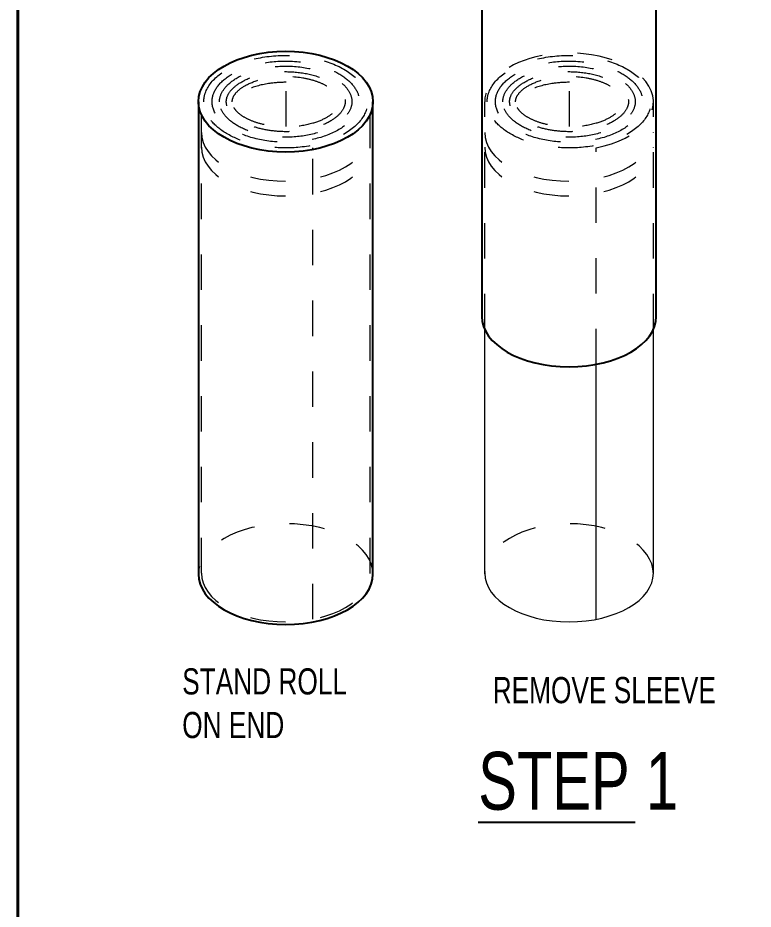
# Model space of a CAD drawing. Header units: inches. Extents: x -9 to 49, y -7 to 10.3.
# Drawn here: x 1.867 to 3.943, y 5.722 to 8.239 of the extents above; entities that cross this region are included whole.
import ezdxf

# ---------------------------------------------------------------- set-up
doc = ezdxf.new("R2010")
doc.units = ezdxf.units.IN
doc.header["$MEASUREMENT"] = 0
for name, pattern in [('AI-Linetype-108', [0.048611, 0.027778, -0.020833]), ('AI-Linetype-109', [0.048611, 0.027778, -0.020833]), ('AI-Linetype-110', [0.048611, 0.027778, -0.020833]), ('AI-Linetype-111', [0.048611, 0.027778, -0.020833]), ('AI-Linetype-112', [0.048611, 0.027778, -0.020833]), ('AI-Linetype-113', [0.048611, 0.027778, -0.020833]), ('AI-Linetype-114', [0.048611, 0.027778, -0.020833]), ('AI-Linetype-115', [0.048611, 0.027778, -0.020833]), ('AI-Linetype-116', [0.048611, 0.027778, -0.020833]), ('AI-Linetype-117', [0.048611, 0.027778, -0.020833]), ('AI-Linetype-120', [0.048611, 0.027778, -0.020833]), ('AI-Linetype-121', [0.048611, 0.027778, -0.020833]), ('AI-Linetype-122', [0.048611, 0.027778, -0.020833]), ('AI-Linetype-123', [0.048611, 0.027778, -0.020833]), ('AI-Linetype-124', [0.048611, 0.027778, -0.020833]), ('AI-Linetype-125', [0.048611, 0.027778, -0.020833]), ('AI-Linetype-126', [0.048611, 0.027778, -0.020833]), ('AI-Linetype-127', [0.048611, 0.027778, -0.020833]), ('AI-Linetype-128', [0.048611, 0.027778, -0.020833]), ('AI-Linetype-27', [0.048611, 0.027778, -0.020833]), ('AI-Linetype-28', [0.048611, 0.027778, -0.020833]), ('AI-Linetype-29', [0.048611, 0.027778, -0.020833]), ('AI-Linetype-32', [0.048611, 0.027778, -0.020833]), ('AI-Linetype-33', [0.048611, 0.027778, -0.020833]), ('AI-Linetype-34', [0.048611, 0.027778, -0.020833]), ('AI-Linetype-35', [0.048611, 0.027778, -0.020833]), ('AI-Linetype-36', [0.048611, 0.027778, -0.020833]), ('AI-Linetype-37', [0.048611, 0.027778, -0.020833]), ('AI-Linetype-38', [0.048611, 0.027778, -0.020833])]:
    doc.linetypes.add(name, pattern=pattern)
for name, color, linetype in [('A-Anno-Titl-Otln', 7, 'Continuous'), ('A-ANNO-TXT', 7, 'Continuous'), ('A-LINE-HIDDEN', 7, 'Continuous'), ('A-LINE-HVY', 7, 'Continuous'), ('A-LINE-LIGHT', 7, 'Continuous'), ('G-Anno-Nplt', 7, 'Continuous')]:
    doc.layers.add(name, color=color, linetype=linetype)

# ---------------------------------------------------------------- blocks, each defined once
blk = doc.blocks.new('block 360')
at = {"layer": 'A-LINE-HVY', "color": 7, "lineweight": 25}
blk.add_open_spline([(3.1768, 7.396), (3.1768, 7.3174), (3.2872, 7.2537), (3.4233, 7.2537), (3.5594, 7.2537), (3.6698, 7.3174), (3.6698, 7.396)], degree=3, knots=[0, 0, 0, 0, 1, 1, 1, 2, 2, 2, 2], dxfattribs=at)
blk = doc.blocks.new('block 361')
at = {"layer": 'A-LINE-HVY', "color": 7, "lineweight": 25}
blk.add_lwpolyline([(3.6698, 7.396), (3.6698, 8.7301)], dxfattribs=at)
blk = doc.blocks.new('block 362')
at = {"layer": 'A-LINE-HVY', "color": 7, "lineweight": 25}
blk.add_lwpolyline([(3.1768, 8.7301), (3.1768, 7.396)], dxfattribs=at)
blk = doc.blocks.new('block 363')
at = {"layer": 'A-LINE-HVY', "color": 7, "lineweight": 25}
blk.add_open_spline([(2.3767, 8.0026), (2.3767, 7.924), (2.487, 7.8603), (2.6231, 7.8603), (2.7593, 7.8603), (2.8696, 7.924), (2.8696, 8.0026), (2.8696, 8.0812), (2.7593, 8.1449), (2.6231, 8.1449), (2.487, 8.1449), (2.3767, 8.0812), (2.3767, 8.0026), (2.3767, 8.0026), (2.3767, 8.0026), (2.3767, 8.0026)], degree=3, knots=[0, 0, 0, 0, 1, 1, 1, 2, 2, 2, 3, 3, 3, 4, 4, 4, 5, 5, 5, 5], dxfattribs=at)
blk = doc.blocks.new('block 364')
at = {"layer": 'A-LINE-HVY', "color": 7, "lineweight": 25}
blk.add_open_spline([(2.3767, 6.6685), (2.3767, 6.5899), (2.487, 6.5262), (2.6231, 6.5262), (2.7593, 6.5262), (2.8696, 6.5899), (2.8696, 6.6685)], degree=3, knots=[0, 0, 0, 0, 1, 1, 1, 2, 2, 2, 2], dxfattribs=at)
blk = doc.blocks.new('block 365')
at = {"layer": 'A-LINE-HVY', "color": 7, "lineweight": 25}
blk.add_lwpolyline([(2.8696, 6.6685), (2.8696, 8.0026)], dxfattribs=at)
blk = doc.blocks.new('block 366')
at = {"layer": 'A-LINE-HVY', "color": 7, "lineweight": 25}
blk.add_lwpolyline([(2.3767, 8.0026), (2.3767, 6.6685)], dxfattribs=at)
blk = doc.blocks.new('block 573')
at = {"layer": 'A-LINE-LIGHT', "color": 7, "lineweight": 5}
blk.add_lwpolyline([(3.6616, 6.6712), (3.6616, 7.3596)], dxfattribs=at)
blk = doc.blocks.new('block 574')
at = {"layer": 'A-LINE-LIGHT', "color": 7, "lineweight": 5}
blk.add_open_spline([(3.1851, 6.6712), (3.1851, 6.5952), (3.2917, 6.5336), (3.4233, 6.5336), (3.5549, 6.5336), (3.6616, 6.5952), (3.6616, 6.6712)], degree=3, knots=[0, 0, 0, 0, 1, 1, 1, 2, 2, 2, 2], dxfattribs=at)
blk = doc.blocks.new('block 575')
at = {"layer": 'A-LINE-LIGHT', "color": 7, "lineweight": 5}
blk.add_lwpolyline([(3.1851, 6.6712), (3.1851, 7.3596)], dxfattribs=at)
blk = doc.blocks.new('block 576')
at = {"layer": 'A-LINE-LIGHT', "color": 7, "lineweight": 5}
blk.add_lwpolyline([(3.4996, 6.5408), (3.4996, 7.2607)], dxfattribs=at)
blk = doc.blocks.new('block 577')
at = {"layer": 'A-LINE-LIGHT', "color": 7, "linetype": 'AI-Linetype-27', "lineweight": 5}
blk.add_lwpolyline([(2.6994, 7.8673), (2.6994, 7.8723)], dxfattribs=at)
blk = doc.blocks.new('block 578')
at = {"layer": 'A-LINE-LIGHT', "color": 7, "linetype": 'AI-Linetype-28', "lineweight": 5}
blk.add_open_spline([(3.1851, 7.8739), (3.1851, 7.7979), (3.2917, 7.7363), (3.4233, 7.7363), (3.5549, 7.7363), (3.6616, 7.7979), (3.6616, 7.8739)], degree=3, knots=[0, 0, 0, 0, 1, 1, 1, 2, 2, 2, 2], dxfattribs=at)
blk = doc.blocks.new('block 579')
at = {"layer": 'A-LINE-LIGHT', "color": 7, "linetype": 'AI-Linetype-29', "lineweight": 5}
blk.add_open_spline([(3.1851, 7.9154), (3.1851, 7.8394), (3.2917, 7.7779), (3.4233, 7.7779), (3.5549, 7.7779), (3.6616, 7.8394), (3.6616, 7.9154)], degree=3, knots=[0, 0, 0, 0, 1, 1, 1, 2, 2, 2, 2], dxfattribs=at)
blk = doc.blocks.new('block 586')
at = {"layer": 'A-LINE-LIGHT', "color": 7, "linetype": 'AI-Linetype-32', "lineweight": 5}
blk.add_open_spline([(2.3918, 8.0026), (2.3918, 7.9882), (2.3961, 7.9738), (2.4047, 7.9599), (2.4132, 7.9461), (2.4262, 7.9328), (2.4429, 7.921), (2.4595, 7.9093), (2.4799, 7.8991), (2.5028, 7.8912), (2.5256, 7.8833), (2.5509, 7.8776), (2.5772, 7.8746), (2.6035, 7.8715), (2.6307, 7.8711), (2.6572, 7.8734), (2.691, 7.8763), (2.7236, 7.8835), (2.7519, 7.8942), (2.7802, 7.905), (2.8041, 7.9194), (2.8215, 7.9357), (2.8388, 7.952), (2.8495, 7.9701), (2.8531, 7.9884), (2.8567, 8.0066), (2.8534, 8.0251), (2.8431, 8.0429), (2.8327, 8.0606), (2.8153, 8.0775), (2.7921, 8.0916), (2.7689, 8.1056), (2.7401, 8.1168), (2.7084, 8.124), (2.6767, 8.1311), (2.6421, 8.1343), (2.6081, 8.133), (2.574, 8.1317), (2.5405, 8.1261), (2.5107, 8.1167), (2.4809, 8.1072), (2.4549, 8.094), (2.4352, 8.0785), (2.4155, 8.0629), (2.4021, 8.0452), (2.3959, 8.027), (2.3932, 8.019), (2.3918, 8.0108), (2.3918, 8.0026)], degree=3, knots=[0, 0, 0, 0, 1, 1, 1, 2, 2, 2, 3, 3, 3, 4, 4, 4, 5, 5, 5, 6, 6, 6, 7, 7, 7, 8, 8, 8, 9, 9, 9, 10, 10, 10, 11, 11, 11, 12, 12, 12, 13, 13, 13, 14, 14, 14, 15, 15, 15, 16, 16, 16, 16], dxfattribs=at)
blk = doc.blocks.new('block 587')
at = {"layer": 'A-LINE-LIGHT', "color": 7, "linetype": 'AI-Linetype-33', "lineweight": 5}
blk.add_open_spline([(2.4151, 8.0026), (2.4151, 7.9884), (2.42, 7.9739), (2.4305, 7.9599), (2.4409, 7.9459), (2.4568, 7.9325), (2.4772, 7.9214), (2.4976, 7.9102), (2.5223, 7.9013), (2.5492, 7.8955), (2.5762, 7.8898), (2.6053, 7.8872), (2.6341, 7.8881), (2.663, 7.8889), (2.6914, 7.8932), (2.7171, 7.9005), (2.7428, 7.9078), (2.7657, 7.9181), (2.7838, 7.9303), (2.798, 7.9399), (2.8092, 7.9505), (2.817, 7.9616), (2.8248, 7.9726), (2.8294, 7.9839), (2.8307, 7.9951), (2.8321, 8.0063), (2.8305, 8.0175), (2.8256, 8.0287), (2.8207, 8.0398), (2.8125, 8.051), (2.801, 8.0615), (2.7896, 8.0719), (2.7749, 8.0815), (2.7578, 8.0896), (2.7406, 8.0977), (2.721, 8.1044), (2.7, 8.1091), (2.6705, 8.1156), (2.6383, 8.1184), (2.6066, 8.117), (2.5774, 8.1157), (2.5486, 8.1108), (2.523, 8.1029), (2.5002, 8.0959), (2.4798, 8.0864), (2.4633, 8.0755), (2.4475, 8.065), (2.4354, 8.0531), (2.4274, 8.0409), (2.4193, 8.0286), (2.4153, 8.0162), (2.4151, 8.0039), (2.4151, 8.0035), (2.4151, 8.003), (2.4151, 8.0026)], degree=3, knots=[0, 0, 0, 0, 1, 1, 1, 2, 2, 2, 3, 3, 3, 4, 4, 4, 5, 5, 5, 6, 6, 6, 7, 7, 7, 8, 8, 8, 9, 9, 9, 10, 10, 10, 11, 11, 11, 12, 12, 12, 13, 13, 13, 14, 14, 14, 15, 15, 15, 16, 16, 16, 17, 17, 17, 18, 18, 18, 18], dxfattribs=at)
blk = doc.blocks.new('block 588')
at = {"layer": 'A-LINE-LIGHT', "color": 7, "linetype": 'AI-Linetype-34', "lineweight": 5}
blk.add_open_spline([(2.4362, 8.0026), (2.4362, 7.993), (2.4388, 7.9833), (2.4446, 7.9735), (2.4504, 7.9637), (2.4595, 7.9538), (2.4716, 7.9447), (2.4837, 7.9356), (2.4989, 7.9274), (2.5162, 7.9207), (2.5336, 7.9141), (2.5531, 7.909), (2.5736, 7.9059), (2.5941, 7.9028), (2.6156, 7.9016), (2.6368, 7.9025), (2.663, 7.9035), (2.6888, 7.9077), (2.7118, 7.9146), (2.7349, 7.9214), (2.7552, 7.931), (2.7709, 7.942), (2.7833, 7.9507), (2.7928, 7.9602), (2.7993, 7.9698), (2.8057, 7.9794), (2.8091, 7.9889), (2.8099, 7.9983), (2.8108, 8.0076), (2.809, 8.0169), (2.8044, 8.0265), (2.7999, 8.036), (2.7922, 8.0458), (2.7816, 8.0549), (2.771, 8.0641), (2.7574, 8.0726), (2.7415, 8.0797), (2.7256, 8.0869), (2.7074, 8.0926), (2.688, 8.0966), (2.6621, 8.1019), (2.634, 8.104), (2.6065, 8.1026), (2.5805, 8.1013), (2.5549, 8.097), (2.5321, 8.09), (2.5125, 8.0839), (2.4949, 8.0759), (2.4806, 8.0667), (2.4673, 8.0582), (2.4569, 8.0487), (2.4496, 8.0391), (2.4423, 8.0294), (2.4382, 8.0197), (2.4367, 8.0103), (2.4363, 8.0077), (2.4362, 8.0052), (2.4362, 8.0026)], degree=3, knots=[0, 0, 0, 0, 1, 1, 1, 2, 2, 2, 3, 3, 3, 4, 4, 4, 5, 5, 5, 6, 6, 6, 7, 7, 7, 8, 8, 8, 9, 9, 9, 10, 10, 10, 11, 11, 11, 12, 12, 12, 13, 13, 13, 14, 14, 14, 15, 15, 15, 16, 16, 16, 17, 17, 17, 18, 18, 18, 19, 19, 19, 19], dxfattribs=at)
blk = doc.blocks.new('block 589')
at = {"layer": 'A-LINE-LIGHT', "color": 7, "linetype": 'AI-Linetype-35', "lineweight": 5}
blk.add_open_spline([(2.4553, 8.0026), (2.4553, 7.9963), (2.4568, 7.9899), (2.4601, 7.9832), (2.4635, 7.9765), (2.4689, 7.9695), (2.4763, 7.9628), (2.4837, 7.956), (2.4932, 7.9494), (2.5045, 7.9436), (2.5157, 7.9378), (2.5287, 7.9327), (2.5429, 7.9286), (2.5571, 7.9246), (2.5724, 7.9216), (2.5882, 7.9198), (2.6041, 7.918), (2.6205, 7.9174), (2.6366, 7.9181), (2.661, 7.9192), (2.6849, 7.9231), (2.706, 7.9294), (2.7229, 7.9344), (2.7379, 7.9409), (2.7503, 7.9483), (2.7618, 7.9552), (2.7709, 7.9628), (2.7775, 7.9704), (2.784, 7.9781), (2.7879, 7.9856), (2.7898, 7.9928), (2.7916, 8), (2.7915, 8.0069), (2.7893, 8.0141), (2.7875, 8.0201), (2.7842, 8.0264), (2.7792, 8.0327), (2.7741, 8.0391), (2.7673, 8.0454), (2.7588, 8.0514), (2.7502, 8.0574), (2.74, 8.063), (2.7285, 8.0678), (2.7114, 8.075), (2.6915, 8.0806), (2.6702, 8.0838), (2.6489, 8.0871), (2.6264, 8.0882), (2.6043, 8.0868), (2.5823, 8.0855), (2.5608, 8.0818), (2.5415, 8.0762), (2.5244, 8.0712), (2.509, 8.0646), (2.4963, 8.0571), (2.4847, 8.0502), (2.4755, 8.0425), (2.4688, 8.0348), (2.4622, 8.0271), (2.4583, 8.0195), (2.4565, 8.0122), (2.4557, 8.009), (2.4553, 8.0058), (2.4553, 8.0026)], degree=3, knots=[0, 0, 0, 0, 1, 1, 1, 2, 2, 2, 3, 3, 3, 4, 4, 4, 5, 5, 5, 6, 6, 6, 7, 7, 7, 8, 8, 8, 9, 9, 9, 10, 10, 10, 11, 11, 11, 12, 12, 12, 13, 13, 13, 14, 14, 14, 15, 15, 15, 16, 16, 16, 17, 17, 17, 18, 18, 18, 19, 19, 19, 20, 20, 20, 21, 21, 21, 21], dxfattribs=at)
blk = doc.blocks.new('block 590')
at = {"layer": 'A-LINE-LIGHT', "color": 7, "linetype": 'AI-Linetype-36', "lineweight": 5}
blk.add_open_spline([(2.4721, 8.0026), (2.4721, 7.9983), (2.473, 7.994), (2.4751, 7.9894), (2.4771, 7.9849), (2.4804, 7.98), (2.4852, 7.975), (2.4899, 7.97), (2.4961, 7.965), (2.5037, 7.9602), (2.5112, 7.9555), (2.5201, 7.9511), (2.53, 7.9473), (2.54, 7.9434), (2.551, 7.9401), (2.5627, 7.9376), (2.5865, 7.9324), (2.6131, 7.9302), (2.639, 7.9316), (2.6602, 7.9328), (2.681, 7.9362), (2.6993, 7.9415), (2.7139, 7.9458), (2.727, 7.9512), (2.7378, 7.9573), (2.7478, 7.963), (2.7557, 7.9692), (2.7615, 7.9754), (2.7672, 7.9815), (2.7708, 7.9874), (2.7726, 7.993), (2.7741, 7.9975), (2.7745, 8.0018), (2.774, 8.0062), (2.7734, 8.0105), (2.7719, 8.015), (2.7691, 8.0198), (2.7663, 8.0247), (2.7621, 8.0298), (2.7564, 8.0348), (2.7507, 8.0399), (2.7435, 8.0448), (2.735, 8.0494), (2.7265, 8.054), (2.7167, 8.0581), (2.7059, 8.0616), (2.6952, 8.0651), (2.6834, 8.068), (2.6712, 8.0701), (2.6466, 8.0742), (2.6198, 8.0751), (2.5943, 8.0726), (2.5758, 8.0708), (2.558, 8.0672), (2.5422, 8.0622), (2.5264, 8.0572), (2.5125, 8.0508), (2.5017, 8.0438), (2.4931, 8.0382), (2.4864, 8.0321), (2.4817, 8.0263), (2.477, 8.0205), (2.4743, 8.015), (2.473, 8.0098), (2.4724, 8.0073), (2.4721, 8.005), (2.4721, 8.0026)], degree=3, knots=[0, 0, 0, 0, 1, 1, 1, 2, 2, 2, 3, 3, 3, 4, 4, 4, 5, 5, 5, 6, 6, 6, 7, 7, 7, 8, 8, 8, 9, 9, 9, 10, 10, 10, 11, 11, 11, 12, 12, 12, 13, 13, 13, 14, 14, 14, 15, 15, 15, 16, 16, 16, 17, 17, 17, 18, 18, 18, 19, 19, 19, 20, 20, 20, 21, 21, 21, 22, 22, 22, 22], dxfattribs=at)
blk = doc.blocks.new('block 591')
at = {"layer": 'A-LINE-LIGHT', "color": 7, "linetype": 'AI-Linetype-37', "lineweight": 5}
blk.add_open_spline([(2.6246, 8.0573), (2.6077, 8.0574), (2.5908, 8.0562), (2.5748, 8.0537), (2.5519, 8.0502), (2.5308, 8.0442), (2.5138, 8.0369), (2.5034, 8.0324), (2.4982, 8.0297), (2.4914, 8.025), (2.4851, 8.0207), (2.4804, 8.0164), (2.4772, 8.013), (2.4743, 8.0098), (2.4728, 8.0074), (2.4721, 8.0061)], degree=3, knots=[0, 0, 0, 0, 1, 1, 1, 2, 2, 2, 3, 3, 3, 4, 4, 4, 5, 5, 5, 5], dxfattribs=at)
blk = doc.blocks.new('block 592')
at = {"layer": 'A-LINE-LIGHT', "color": 7, "linetype": 'AI-Linetype-38', "lineweight": 5}
blk.add_lwpolyline([(2.6246, 7.9321), (2.6246, 8.0573)], dxfattribs=at)
blk = doc.blocks.new('block 666')
at = {"color": 7, "lineweight": 35}
blk.add_lwpolyline([(1.8665, 9.152), (1.8665, -0.5373), (9.1335, -0.5373), (9.1335, 9.152), (1.8665, 9.152)], dxfattribs=at)
blk = doc.blocks.new('block 667')
at = {"color": 7, "lineweight": 35}
blk.add_lwpolyline([(1.8665, 0.4805), (1.8665, 9.152), (9.1335, 9.152), (9.1335, 0.4805), (1.8665, 0.4805)], dxfattribs=at)
blk = doc.blocks.new('block 758')
at = {"layer": 'A-LINE-HIDDEN', "color": 7, "linetype": 'AI-Linetype-108', "lineweight": 5}
blk.add_lwpolyline([(3.6616, 7.3596), (3.6616, 8.0026)], dxfattribs=at)
blk = doc.blocks.new('block 759')
at = {"layer": 'A-LINE-HIDDEN', "color": 7, "linetype": 'AI-Linetype-109', "lineweight": 5}
blk.add_open_spline([(3.4996, 7.8723), (3.6242, 7.8966), (3.6911, 7.9747), (3.649, 8.0466), (3.6069, 8.1186), (3.4717, 8.1572), (3.3471, 8.1329), (3.2502, 8.1141), (3.1851, 8.0616), (3.1851, 8.0026)], degree=3, knots=[0, 0, 0, 0, 1, 1, 1, 2, 2, 2, 3, 3, 3, 3], dxfattribs=at)
blk = doc.blocks.new('block 760')
at = {"layer": 'A-LINE-HIDDEN', "color": 7, "linetype": 'AI-Linetype-110', "lineweight": 5}
blk.add_lwpolyline([(3.1851, 7.3596), (3.1851, 8.0026)], dxfattribs=at)
blk = doc.blocks.new('block 761')
at = {"layer": 'A-LINE-HIDDEN', "color": 7, "linetype": 'AI-Linetype-111', "lineweight": 5}
blk.add_lwpolyline([(3.4996, 7.2607), (3.4996, 7.8723)], dxfattribs=at)
blk = doc.blocks.new('block 762')
at = {"layer": 'A-LINE-HIDDEN', "color": 7, "linetype": 'AI-Linetype-112', "lineweight": 5}
blk.add_lwpolyline([(2.8614, 6.6712), (2.8614, 7.9662)], dxfattribs=at)
blk = doc.blocks.new('block 763')
at = {"layer": 'A-LINE-HIDDEN', "color": 7, "linetype": 'AI-Linetype-113', "lineweight": 5}
blk.add_open_spline([(2.3849, 6.6712), (2.3849, 6.5952), (2.4916, 6.5336), (2.6231, 6.5336), (2.7547, 6.5336), (2.8614, 6.5952), (2.8614, 6.6712)], degree=3, knots=[0, 0, 0, 0, 1, 1, 1, 2, 2, 2, 2], dxfattribs=at)
blk = doc.blocks.new('block 764')
at = {"layer": 'A-LINE-HIDDEN', "color": 7, "linetype": 'AI-Linetype-114', "lineweight": 5}
blk.add_lwpolyline([(2.3849, 6.6712), (2.3849, 7.9662)], dxfattribs=at)
blk = doc.blocks.new('block 765')
at = {"layer": 'A-LINE-HIDDEN', "color": 7, "linetype": 'AI-Linetype-115', "lineweight": 5}
blk.add_lwpolyline([(2.6994, 6.5408), (2.6994, 7.8673)], dxfattribs=at)
blk = doc.blocks.new('block 766')
at = {"layer": 'A-LINE-HIDDEN', "color": 7, "linetype": 'AI-Linetype-116', "lineweight": 5}
blk.add_open_spline([(2.8696, 6.6685), (2.8696, 6.7471), (2.7593, 6.8108), (2.6231, 6.8108), (2.4874, 6.8108), (2.3772, 6.7474), (2.3767, 6.6691)], degree=3, knots=[0, 0, 0, 0, 1, 1, 1, 2, 2, 2, 2], dxfattribs=at)
blk = doc.blocks.new('block 767')
at = {"layer": 'A-LINE-HIDDEN', "color": 7, "linetype": 'AI-Linetype-117', "lineweight": 5}
blk.add_open_spline([(3.6616, 6.6685), (3.6616, 6.7471), (3.5549, 6.8108), (3.4233, 6.8108), (3.2921, 6.8108), (3.1855, 6.7474), (3.185, 6.6691)], degree=3, knots=[0, 0, 0, 0, 1, 1, 1, 2, 2, 2, 2], dxfattribs=at)
blk = doc.blocks.new('block 770')
at = {"layer": 'A-LINE-HIDDEN', "color": 7, "linetype": 'AI-Linetype-120', "lineweight": 5}
blk.add_open_spline([(2.3849, 7.8739), (2.3849, 7.7979), (2.4916, 7.7363), (2.6231, 7.7363), (2.7547, 7.7363), (2.8614, 7.7979), (2.8614, 7.8739)], degree=3, knots=[0, 0, 0, 0, 1, 1, 1, 2, 2, 2, 2], dxfattribs=at)
blk = doc.blocks.new('block 771')
at = {"layer": 'A-LINE-HIDDEN', "color": 7, "linetype": 'AI-Linetype-121', "lineweight": 5}
blk.add_open_spline([(2.3849, 7.9154), (2.3849, 7.8394), (2.4916, 7.7779), (2.6231, 7.7779), (2.7547, 7.7779), (2.8614, 7.8394), (2.8614, 7.9154)], degree=3, knots=[0, 0, 0, 0, 1, 1, 1, 2, 2, 2, 2], dxfattribs=at)
blk = doc.blocks.new('block 772')
at = {"layer": 'A-LINE-HIDDEN', "color": 7, "linetype": 'AI-Linetype-122', "lineweight": 5}
blk.add_open_spline([(3.192, 8.0026), (3.192, 7.9882), (3.1963, 7.9738), (3.2049, 7.9599), (3.2135, 7.9461), (3.2264, 7.9328), (3.2431, 7.921), (3.2597, 7.9093), (3.2801, 7.8991), (3.303, 7.8912), (3.3258, 7.8833), (3.3511, 7.8776), (3.3774, 7.8746), (3.4037, 7.8715), (3.4309, 7.8711), (3.4574, 7.8734), (3.4912, 7.8763), (3.5238, 7.8835), (3.5521, 7.8942), (3.5804, 7.905), (3.6043, 7.9194), (3.6217, 7.9357), (3.639, 7.952), (3.6497, 7.9701), (3.6533, 7.9884), (3.6569, 8.0066), (3.6536, 8.0251), (3.6433, 8.0429), (3.6329, 8.0606), (3.6155, 8.0775), (3.5923, 8.0916), (3.5691, 8.1056), (3.5403, 8.1168), (3.5086, 8.124), (3.4769, 8.1311), (3.4424, 8.1343), (3.4083, 8.133), (3.3742, 8.1317), (3.3407, 8.1261), (3.3109, 8.1167), (3.2811, 8.1072), (3.2551, 8.094), (3.2354, 8.0785), (3.2157, 8.0629), (3.2023, 8.0452), (3.1961, 8.027), (3.1934, 8.019), (3.192, 8.0108), (3.192, 8.0026)], degree=3, knots=[0, 0, 0, 0, 1, 1, 1, 2, 2, 2, 3, 3, 3, 4, 4, 4, 5, 5, 5, 6, 6, 6, 7, 7, 7, 8, 8, 8, 9, 9, 9, 10, 10, 10, 11, 11, 11, 12, 12, 12, 13, 13, 13, 14, 14, 14, 15, 15, 15, 16, 16, 16, 16], dxfattribs=at)
blk = doc.blocks.new('block 773')
at = {"layer": 'A-LINE-HIDDEN', "color": 7, "linetype": 'AI-Linetype-123', "lineweight": 5}
blk.add_open_spline([(3.2153, 8.0026), (3.2153, 7.9884), (3.2202, 7.9739), (3.2307, 7.9599), (3.2411, 7.9459), (3.257, 7.9325), (3.2774, 7.9214), (3.2978, 7.9102), (3.3225, 7.9013), (3.3494, 7.8955), (3.3764, 7.8898), (3.4055, 7.8872), (3.4343, 7.8881), (3.4632, 7.8889), (3.4916, 7.8932), (3.5173, 7.9005), (3.543, 7.9078), (3.5659, 7.9181), (3.584, 7.9303), (3.5982, 7.9399), (3.6094, 7.9505), (3.6172, 7.9616), (3.625, 7.9726), (3.6296, 7.9839), (3.631, 7.9951), (3.6323, 8.0063), (3.6307, 8.0175), (3.6258, 8.0287), (3.6209, 8.0398), (3.6127, 8.051), (3.6012, 8.0615), (3.5898, 8.0719), (3.5751, 8.0815), (3.558, 8.0896), (3.5408, 8.0977), (3.5212, 8.1044), (3.5002, 8.1091), (3.4707, 8.1156), (3.4385, 8.1184), (3.4068, 8.117), (3.3776, 8.1157), (3.3489, 8.1108), (3.3232, 8.1029), (3.3004, 8.0959), (3.28, 8.0864), (3.2635, 8.0755), (3.2477, 8.065), (3.2356, 8.0531), (3.2276, 8.0409), (3.2195, 8.0286), (3.2155, 8.0162), (3.2153, 8.0039), (3.2153, 8.0035), (3.2153, 8.003), (3.2153, 8.0026)], degree=3, knots=[0, 0, 0, 0, 1, 1, 1, 2, 2, 2, 3, 3, 3, 4, 4, 4, 5, 5, 5, 6, 6, 6, 7, 7, 7, 8, 8, 8, 9, 9, 9, 10, 10, 10, 11, 11, 11, 12, 12, 12, 13, 13, 13, 14, 14, 14, 15, 15, 15, 16, 16, 16, 17, 17, 17, 18, 18, 18, 18], dxfattribs=at)
blk = doc.blocks.new('block 774')
at = {"layer": 'A-LINE-HIDDEN', "color": 7, "linetype": 'AI-Linetype-124', "lineweight": 5}
blk.add_open_spline([(3.2364, 8.0026), (3.2364, 7.993), (3.239, 7.9833), (3.2448, 7.9735), (3.2506, 7.9637), (3.2597, 7.9538), (3.2718, 7.9447), (3.2839, 7.9356), (3.2991, 7.9274), (3.3164, 7.9207), (3.3338, 7.9141), (3.3533, 7.909), (3.3738, 7.9059), (3.3943, 7.9028), (3.4158, 7.9016), (3.437, 7.9025), (3.4632, 7.9035), (3.489, 7.9077), (3.5121, 7.9146), (3.5351, 7.9214), (3.5554, 7.931), (3.5711, 7.942), (3.5835, 7.9507), (3.5931, 7.9602), (3.5995, 7.9698), (3.6059, 7.9794), (3.6093, 7.9889), (3.6101, 7.9983), (3.611, 8.0076), (3.6092, 8.0169), (3.6047, 8.0265), (3.6001, 8.036), (3.5925, 8.0458), (3.5818, 8.0549), (3.5712, 8.0641), (3.5576, 8.0726), (3.5417, 8.0797), (3.5258, 8.0869), (3.5076, 8.0926), (3.4882, 8.0966), (3.4623, 8.1019), (3.4342, 8.104), (3.4067, 8.1026), (3.3807, 8.1013), (3.3551, 8.097), (3.3323, 8.09), (3.3127, 8.0839), (3.2951, 8.0759), (3.2808, 8.0667), (3.2675, 8.0582), (3.2571, 8.0487), (3.2498, 8.0391), (3.2425, 8.0294), (3.2384, 8.0197), (3.2369, 8.0103), (3.2366, 8.0077), (3.2364, 8.0052), (3.2364, 8.0026)], degree=3, knots=[0, 0, 0, 0, 1, 1, 1, 2, 2, 2, 3, 3, 3, 4, 4, 4, 5, 5, 5, 6, 6, 6, 7, 7, 7, 8, 8, 8, 9, 9, 9, 10, 10, 10, 11, 11, 11, 12, 12, 12, 13, 13, 13, 14, 14, 14, 15, 15, 15, 16, 16, 16, 17, 17, 17, 18, 18, 18, 19, 19, 19, 19], dxfattribs=at)
blk = doc.blocks.new('block 775')
at = {"layer": 'A-LINE-HIDDEN', "color": 7, "linetype": 'AI-Linetype-125', "lineweight": 5}
blk.add_open_spline([(3.2555, 8.0026), (3.2555, 7.9963), (3.257, 7.9899), (3.2604, 7.9832), (3.2637, 7.9765), (3.2691, 7.9695), (3.2765, 7.9628), (3.2839, 7.956), (3.2934, 7.9494), (3.3047, 7.9436), (3.3159, 7.9378), (3.3289, 7.9327), (3.3431, 7.9286), (3.3573, 7.9246), (3.3726, 7.9216), (3.3885, 7.9198), (3.4043, 7.918), (3.4207, 7.9174), (3.4368, 7.9181), (3.4612, 7.9192), (3.4851, 7.9231), (3.5063, 7.9294), (3.5231, 7.9344), (3.5381, 7.9409), (3.5505, 7.9483), (3.562, 7.9552), (3.5711, 7.9628), (3.5777, 7.9704), (3.5842, 7.9781), (3.5881, 7.9856), (3.59, 7.9928), (3.5918, 8), (3.5917, 8.0069), (3.5895, 8.0141), (3.5877, 8.0201), (3.5844, 8.0264), (3.5794, 8.0327), (3.5743, 8.0391), (3.5675, 8.0454), (3.559, 8.0514), (3.5504, 8.0574), (3.5402, 8.063), (3.5287, 8.0678), (3.5116, 8.075), (3.4917, 8.0806), (3.4704, 8.0838), (3.4491, 8.0871), (3.4266, 8.0882), (3.4045, 8.0868), (3.3825, 8.0855), (3.361, 8.0818), (3.3417, 8.0762), (3.3246, 8.0712), (3.3092, 8.0646), (3.2966, 8.0571), (3.2849, 8.0502), (3.2757, 8.0425), (3.269, 8.0348), (3.2624, 8.0271), (3.2585, 8.0195), (3.2567, 8.0122), (3.2559, 8.009), (3.2555, 8.0058), (3.2555, 8.0026)], degree=3, knots=[0, 0, 0, 0, 1, 1, 1, 2, 2, 2, 3, 3, 3, 4, 4, 4, 5, 5, 5, 6, 6, 6, 7, 7, 7, 8, 8, 8, 9, 9, 9, 10, 10, 10, 11, 11, 11, 12, 12, 12, 13, 13, 13, 14, 14, 14, 15, 15, 15, 16, 16, 16, 17, 17, 17, 18, 18, 18, 19, 19, 19, 20, 20, 20, 21, 21, 21, 21], dxfattribs=at)
blk = doc.blocks.new('block 776')
at = {"layer": 'A-LINE-HIDDEN', "color": 7, "linetype": 'AI-Linetype-126', "lineweight": 5}
blk.add_open_spline([(3.2723, 8.0026), (3.2723, 7.9983), (3.2732, 7.994), (3.2753, 7.9894), (3.2773, 7.9849), (3.2806, 7.98), (3.2854, 7.975), (3.2901, 7.97), (3.2963, 7.965), (3.3039, 7.9602), (3.3114, 7.9555), (3.3203, 7.9511), (3.3303, 7.9473), (3.3402, 7.9434), (3.3512, 7.9401), (3.3629, 7.9376), (3.3867, 7.9324), (3.4133, 7.9302), (3.4392, 7.9316), (3.4604, 7.9328), (3.4812, 7.9362), (3.4995, 7.9415), (3.5141, 7.9458), (3.5272, 7.9512), (3.538, 7.9573), (3.548, 7.963), (3.5559, 7.9692), (3.5617, 7.9754), (3.5674, 7.9815), (3.571, 7.9874), (3.5728, 7.993), (3.5743, 7.9975), (3.5747, 8.0018), (3.5742, 8.0062), (3.5737, 8.0105), (3.5721, 8.015), (3.5693, 8.0198), (3.5665, 8.0247), (3.5623, 8.0298), (3.5566, 8.0348), (3.5509, 8.0399), (3.5437, 8.0448), (3.5352, 8.0494), (3.5267, 8.054), (3.5169, 8.0581), (3.5061, 8.0616), (3.4954, 8.0651), (3.4836, 8.068), (3.4714, 8.0701), (3.4468, 8.0742), (3.42, 8.0751), (3.3945, 8.0726), (3.376, 8.0708), (3.3582, 8.0672), (3.3424, 8.0622), (3.3266, 8.0572), (3.3127, 8.0508), (3.302, 8.0438), (3.2933, 8.0382), (3.2866, 8.0321), (3.2819, 8.0263), (3.2772, 8.0205), (3.2745, 8.015), (3.2732, 8.0098), (3.2726, 8.0073), (3.2723, 8.005), (3.2723, 8.0026)], degree=3, knots=[0, 0, 0, 0, 1, 1, 1, 2, 2, 2, 3, 3, 3, 4, 4, 4, 5, 5, 5, 6, 6, 6, 7, 7, 7, 8, 8, 8, 9, 9, 9, 10, 10, 10, 11, 11, 11, 12, 12, 12, 13, 13, 13, 14, 14, 14, 15, 15, 15, 16, 16, 16, 17, 17, 17, 18, 18, 18, 19, 19, 19, 20, 20, 20, 21, 21, 21, 22, 22, 22, 22], dxfattribs=at)
blk = doc.blocks.new('block 777')
at = {"layer": 'A-LINE-HIDDEN', "color": 7, "linetype": 'AI-Linetype-127', "lineweight": 5}
blk.add_open_spline([(3.4248, 8.0573), (3.408, 8.0574), (3.3911, 8.0562), (3.375, 8.0537), (3.3521, 8.0502), (3.331, 8.0442), (3.314, 8.0369), (3.3036, 8.0324), (3.2984, 8.0297), (3.2916, 8.025), (3.2853, 8.0207), (3.2806, 8.0164), (3.2774, 8.013), (3.2746, 8.0098), (3.273, 8.0074), (3.2723, 8.0061)], degree=3, knots=[0, 0, 0, 0, 1, 1, 1, 2, 2, 2, 3, 3, 3, 4, 4, 4, 5, 5, 5, 5], dxfattribs=at)
blk = doc.blocks.new('block 778')
at = {"layer": 'A-LINE-HIDDEN', "color": 7, "linetype": 'AI-Linetype-128', "lineweight": 5}
blk.add_lwpolyline([(3.4248, 7.9321), (3.4248, 8.0573)], dxfattribs=at)
blk = doc.blocks.new('block 798')
at = {"layer": 'A-ANNO-TXT', "color": 7, "char_height": 0.073909, "attachment_point": 7}
for s, insert in [('\\fMyriad Pro|b0|i0|c0|p34;\\W0.75;STAND ROLL ', (2.3308, 6.3275)), ('\\fMyriad Pro|b0|i0|c0|p34;\\W0.75;ON END', (2.3308, 6.2043))]:
    blk.add_mtext(s, dxfattribs=dict(at, insert=insert))
blk = doc.blocks.new('block 799')
at = {"layer": 'A-ANNO-TXT', "color": 7, "insert": (3.2077, 6.3029), "char_height": 0.073909, "attachment_point": 7}
blk.add_mtext('\\fMyriad Pro|b0|i0|c0|p34;\\W0.75;REMOVE SLEEVE', dxfattribs=at)
blk = doc.blocks.new('block 856')
at = {"layer": 'G-Anno-Nplt', "color": 7, "lineweight": 35}
blk.add_lwpolyline([(1.8665, 9.152), (1.8665, -0.5373), (9.1335, -0.5373), (9.1335, 9.152), (1.8665, 9.152)], dxfattribs=at)
blk = doc.blocks.new('block 859')
at = {"layer": 'A-Anno-Titl-Otln', "color": 7, "lineweight": 35}
blk.add_lwpolyline([(1.8665, -0.5373), (1.8665, 9.152)], dxfattribs=at)

msp = doc.modelspace()

# ---------------------------------------------------------------- linework, layer by layer
at = {"layer": 'A-ANNO-TXT', "color": 7, "lineweight": 25}
msp.add_lwpolyline([(3.1663, 5.9681), (3.6103, 5.9681)], dxfattribs=at)

# ---------------------------------------------------------------- block references
for name in ['block 666', 'block 667']:
    msp.add_blockref(name, (0, 0))
at = {"layer": 'A-Anno-Titl-Otln'}
msp.add_blockref('block 859', (0, 0), dxfattribs=at)
at = {"layer": 'A-ANNO-TXT'}
for name in ['block 798', 'block 799']:
    msp.add_blockref(name, (0, 0), dxfattribs=at)
at = {"layer": 'A-LINE-HIDDEN'}
for name in ['block 759', 'block 772', 'block 773', 'block 774', 'block 775', 'block 776', 'block 777', 'block 778', 'block 760', 'block 758', 'block 764', 'block 762', 'block 771', 'block 770', 'block 765', 'block 761', 'block 766', 'block 767', 'block 763']:
    msp.add_blockref(name, (0, 0), dxfattribs=at)
at = {"layer": 'A-LINE-HVY'}
for name in ['block 362', 'block 361', 'block 363', 'block 366', 'block 365', 'block 360', 'block 364']:
    msp.add_blockref(name, (0, 0), dxfattribs=at)
at = {"layer": 'A-LINE-LIGHT'}
for name in ['block 586', 'block 587', 'block 588', 'block 589', 'block 590', 'block 591', 'block 592', 'block 579', 'block 577', 'block 578', 'block 575', 'block 573', 'block 576', 'block 574']:
    msp.add_blockref(name, (0, 0), dxfattribs=at)
at = {"layer": 'G-Anno-Nplt'}
msp.add_blockref('block 856', (0, 0), dxfattribs=at)

# ---------------------------------------------------------------- texts
at = {"layer": 'A-ANNO-TXT', "color": 7, "insert": (3.1668, 6.0008), "char_height": 0.163315, "attachment_point": 7}
msp.add_mtext('\\fMyriad Pro|b0|i0|c0|p34;\\W0.75;STEP 1', dxfattribs=at)

doc.saveas('drawing.dxf')
